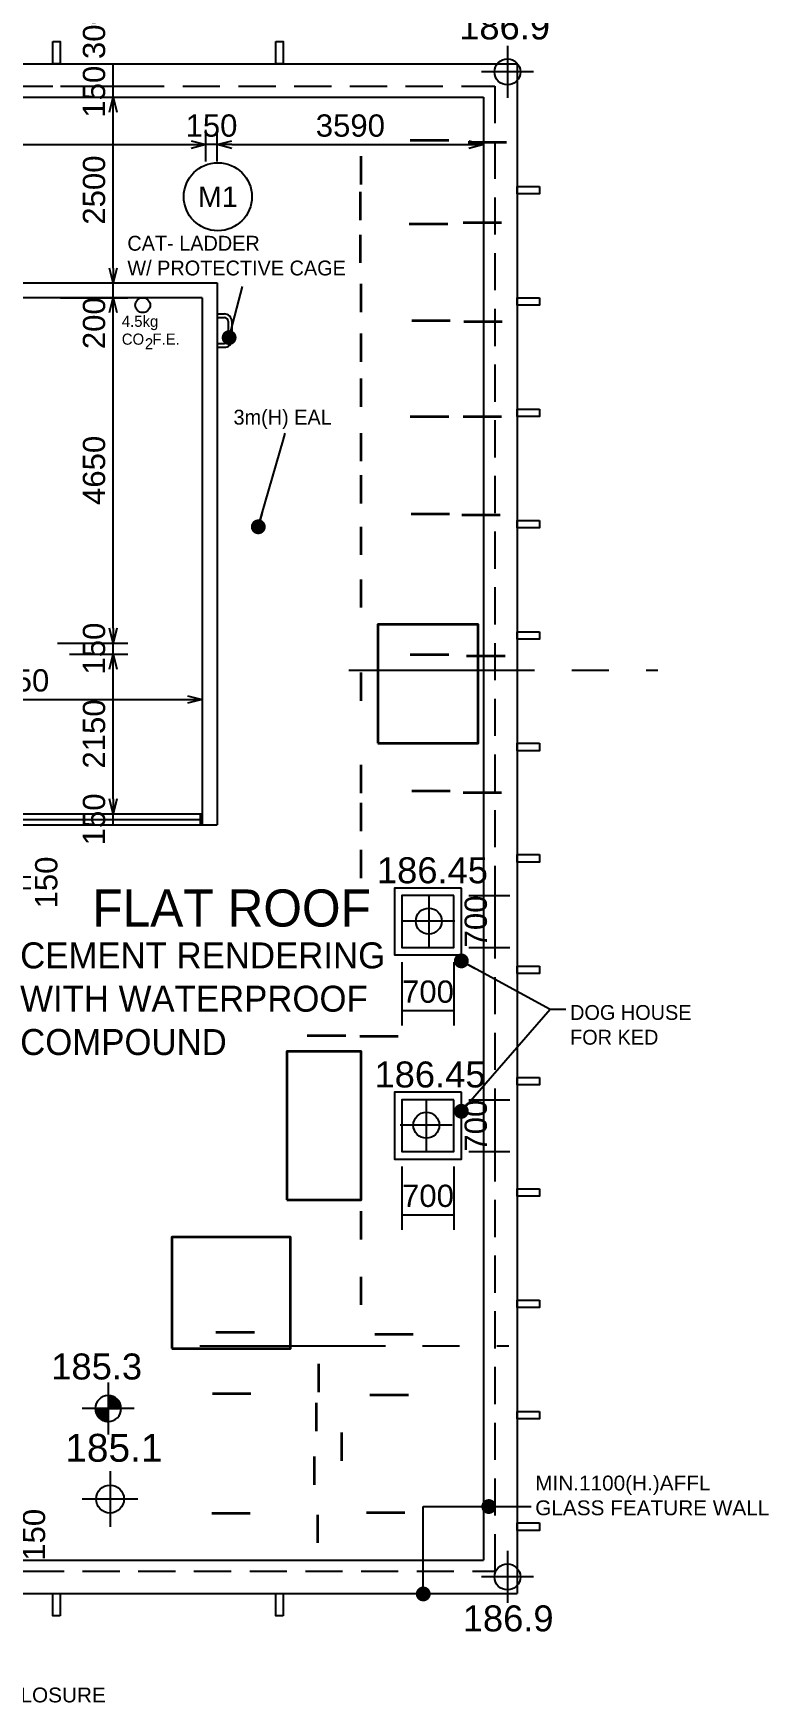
# Model space of a CAD drawing. Header units: millimetres. Extents: x 19735 to 121424, y -888 to 73156.
# Drawn here: x 111524 to 121424, y 8578 to 31058 of the extents above; entities that cross this region are included whole.
import ezdxf
from ezdxf.enums import TextEntityAlignment as Align

# ---------------------------------------------------------------- set-up
doc = ezdxf.new("R2010")
doc.units = ezdxf.units.MM
doc.header["$LTSCALE"] = 1000
doc.linetypes.add('CENTERX2', pattern=[4, 2.5, -0.5, 0.5, -0.5])
doc.linetypes.add('DASHED', pattern=[0.75, 0.5, -0.25])
doc.layers.get('0').update_dxf_attribs({"color": 8})
doc.layers.get('Defpoints').update_dxf_attribs({"color": 8})
doc.layers.add('COL-10(revJ)', color=8, linetype='Continuous', lineweight=35)
doc.layers.add('COL-105 Rev j', color=8, linetype='Continuous', lineweight=35)
for name, color, linetype in [('DLN030_2', 8, 'Continuous'), ('DLN032__', 8, 'Continuous'), ('DLN040__', 8, 'Continuous'), ('DLN041__', 8, 'Continuous'), ('DLN053__', 8, 'Continuous'), ('DLN210__', 8, 'Continuous'), ('DLN220__', 8, 'Continuous'), ('DLN246__', 8, 'Continuous'), ('DLN280__', 8, 'Continuous'), ('DLN314__', 8, 'Continuous'), ('DLN325-1', 8, 'Continuous'), ('DLN581__', 8, 'Continuous'), ('LEVEL', 8, 'Continuous'), ('MARK', 8, 'Continuous')]:
    doc.layers.add(name, color=color, linetype=linetype)
doc.styles.add('ROMANS', font='swissl.ttf')
doc.styles.get("Standard").update_dxf_attribs({"font": 'arial.ttf'})
doc.styles.add('SWIS721LT450', font='swissl.ttf')
doc.styles.add('SWIS721LT750', font='swissl.ttf')
doc.dimstyles.new('INTDIM', dxfattribs={"dimscale": 200, "dimtxt": 2.25, "dimasz": 1.5, "dimexe": 1, "dimexo": 0, "dimgap": 1, "dimtad": 1, "dimdec": 0, "dimrnd": 1, "dimzin": 1, "dimdsep": 46, "dimtxsty": 'SWIS721LT450', "dimcen": 1, "dimclrd": 1, "dimclre": 1, "dimclrt": 2, "dimaunit": 1, "dimadec": 3, "dimazin": 0, "dimtfac": 1, "dimtdec": 0, "dimtix": 1, "dimtmove": 2, "dimatfit": 0, "dimldrblk": 'DOT', "dimfxl": 1, "dimtolj": 1, "dimtzin": 0, "dimarcsym": 0})

# ---------------------------------------------------------------- blocks, each defined once
blk = doc.blocks.new('ELEX')
at = {"layer": 'DLN032__'}
for p, q in [((0, 0.5), (0, -0.5)), ((0.5, 0), (-0.5, 0))]:
    blk.add_line(p, q, dxfattribs=at)
blk.add_circle((0, 0), 0.25, dxfattribs=at)
at = {"layer": 'DLN032__', "style": 'ROMANS'}
blk.add_attdef('ELEX', (0.257, 0.354), '', height=0.5, dxfattribs=at)
blk = doc.blocks.new('DIMARR')
for p, q in [((-1, 0.25), (0, 0)), ((-1, 0), (0, 0)), ((0, 0), (-1, -0.25))]:
    blk.add_line(p, q)
blk = doc.blocks.new('*D111')
at = {"layer": 'Defpoints', "color": 0, "transparency": 16777216}
for p in [(111099, 10498), (111099, 10348), (111288, 10348)]:
    blk.add_point(p, dxfattribs=at)
at = {"layer": 'DLN030_2', "lineweight": -2, "transparency": 16777216}
for p, q in [((111288, 10498), (111288, 10348)), ((111299, 10498), (111488, 10498)), ((111299, 10348), (111488, 10348))]:
    blk.add_line(p, q, dxfattribs=at)
at = {"layer": 'DLN030_2', "transparency": 16777216, "insert": (111534, 10838), "char_height": 300, "attachment_point": 5, "rotation": 90, "style": 'SWIS721LT450'}
blk.add_mtext('\\A1;150', dxfattribs=at)
blk = doc.blocks.new('*D82')
at = {"layer": 'Defpoints', "color": 0, "transparency": 16777216}
for p in [(113847, 29560), (113847, 29266), (106597, 29068)]:
    blk.add_point(p, dxfattribs=at)
at = {"layer": 'DLN030_2', "lineweight": -2, "transparency": 16777216}
for p, q in [((106597, 29268), (106597, 29760)), ((113847, 29466), (113847, 29760)), ((106797, 29560), (113647, 29560))]:
    blk.add_line(p, q, dxfattribs=at)
at = {"layer": 'DLN030_2', "lineweight": -2, "transparency": 16777216, "xscale": 200, "yscale": 200, "zscale": 200, "rotation": 180}
blk.add_blockref('DIMARR', (106597, 29560), dxfattribs=at)
at = {"layer": 'DLN030_2', "lineweight": -2, "transparency": 16777216, "xscale": 200, "yscale": 200, "zscale": 200}
blk.add_blockref('DIMARR', (113847, 29560), dxfattribs=at)
at = {"layer": 'DLN030_2', "transparency": 16777216, "insert": (110222, 29815), "char_height": 300, "attachment_point": 5, "style": 'SWIS721LT450'}
blk.add_mtext('\\A1;7250', dxfattribs=at)
blk = doc.blocks.new('*D83')
at = {"layer": 'Defpoints', "color": 0, "transparency": 16777216}
for p in [(113997, 29560), (117587, 29560), (117587, 29560)]:
    blk.add_point(p, dxfattribs=at)
at = {"layer": 'DLN030_2', "lineweight": -2, "transparency": 16777216}
blk.add_line((114197, 29560), (117387, 29560), dxfattribs=at)
at = {"layer": 'DLN030_2', "lineweight": -2, "transparency": 16777216, "xscale": 200, "yscale": 200, "zscale": 200, "rotation": 180}
blk.add_blockref('DIMARR', (113997, 29560), dxfattribs=at)
at = {"layer": 'DLN030_2', "lineweight": -2, "transparency": 16777216, "xscale": 200, "yscale": 200, "zscale": 200}
blk.add_blockref('DIMARR', (117587, 29560), dxfattribs=at)
at = {"layer": 'DLN030_2', "transparency": 16777216, "insert": (115792, 29815), "char_height": 300, "attachment_point": 5, "style": 'SWIS721LT450'}
blk.add_mtext('\\A1;3590', dxfattribs=at)
blk = doc.blocks.new('*D85')
at = {"layer": 'Defpoints', "color": 0, "transparency": 16777216}
for p in [(111691, 27498), (112597, 27498), (111649, 22848)]:
    blk.add_point(p, dxfattribs=at)
at = {"layer": 'DLN030_2', "lineweight": -2, "transparency": 16777216}
for p, q in [((111891, 27498), (112797, 27498)), ((112597, 23048), (112597, 27298)), ((111849, 22848), (112797, 22848))]:
    blk.add_line(p, q, dxfattribs=at)
at = {"layer": 'DLN030_2', "lineweight": -2, "transparency": 16777216, "xscale": 200, "yscale": 200, "zscale": 200}
for p, rotation in [((112597, 27498), 90), ((112597, 22848), 270)]:
    blk.add_blockref('DIMARR', p, dxfattribs=dict(at, rotation=rotation))
at = {"layer": 'DLN030_2', "transparency": 16777216, "insert": (112342, 25173), "char_height": 300, "attachment_point": 5, "rotation": 90, "style": 'SWIS721LT450'}
blk.add_mtext('\\A1;4650', dxfattribs=at)
blk = doc.blocks.new('*X18')
at = {"color": 0}
for p, q in [((45956, 42700), (46156, 42700)), ((45956, 42694), (46156, 42694)), ((45957, 42688), (46156, 42688)), ((45957, 42681), (46156, 42681)), ((45958, 42675), (46156, 42675)), ((45959, 42669), (46156, 42669)), ((45960, 42662), (46156, 42662)), ((45962, 42656), (46156, 42656)), ((45964, 42650), (46156, 42650)), ((45965, 42644), (46156, 42644)), ((45968, 42638), (46156, 42638)), ((45970, 42631), (46156, 42631)), ((45973, 42625), (46156, 42625)), ((45975, 42619), (46156, 42619)), ((45978, 42612), (46156, 42612)), ((45982, 42606), (46156, 42606)), ((45986, 42600), (46156, 42600)), ((45990, 42594), (46156, 42594)), ((45994, 42588), (46156, 42588)), ((45999, 42581), (46156, 42581)), ((46004, 42575), (46156, 42575)), ((46009, 42569), (46156, 42569)), ((46015, 42562), (46156, 42562)), ((46022, 42556), (46156, 42556)), ((46029, 42550), (46156, 42550)), ((46037, 42544), (46156, 42544)), ((46047, 42538), (46156, 42538)), ((46057, 42531), (46156, 42531)), ((46069, 42525), (46156, 42525)), ((46083, 42519), (46156, 42519)), ((46102, 42512), (46156, 42512)), ((46133, 42506), (46156, 42506))]:
    blk.add_line(p, q, dxfattribs=at)
blk = doc.blocks.new('*X17')
at = {"color": 0}
for p, q in [((46156, 42900), (46200, 42900)), ((46156, 42894), (46222, 42894)), ((46156, 42888), (46238, 42888)), ((46156, 42881), (46250, 42881)), ((46156, 42875), (46261, 42875)), ((46156, 42869), (46271, 42869)), ((46156, 42862), (46279, 42862)), ((46156, 42856), (46287, 42856)), ((46156, 42850), (46294, 42850)), ((46156, 42844), (46300, 42844)), ((46156, 42838), (46306, 42838)), ((46156, 42831), (46311, 42831)), ((46156, 42825), (46316, 42825)), ((46156, 42819), (46320, 42819)), ((46156, 42812), (46324, 42812)), ((46156, 42806), (46328, 42806)), ((46156, 42800), (46332, 42800)), ((46156, 42794), (46335, 42794)), ((46156, 42788), (46338, 42788)), ((46156, 42781), (46341, 42781)), ((46156, 42775), (46343, 42775)), ((46156, 42769), (46345, 42769)), ((46156, 42762), (46347, 42762)), ((46156, 42756), (46349, 42756)), ((46156, 42750), (46351, 42750)), ((46156, 42744), (46352, 42744)), ((46156, 42738), (46353, 42738)), ((46156, 42731), (46354, 42731)), ((46156, 42725), (46355, 42725)), ((46156, 42719), (46355, 42719)), ((46156, 42712), (46356, 42712)), ((46156, 42706), (46356, 42706))]:
    blk.add_line(p, q, dxfattribs=at)
blk = doc.blocks.new('ELFIN')
at = {"layer": 'DLN032__'}
for p, q in [((0, 0.5), (0, 0)), ((0, 0), (-0.5, 0)), ((0, 0), (0, -0.5)), ((0.5, 0), (0, 0))]:
    blk.add_line(p, q, dxfattribs=at)
for start, end in [(90, 180), (180, 270), (0, 90), (270, 0)]:
    blk.add_arc((0, 0), 0.25, start, end, dxfattribs=at)
at = {"layer": 'DLN032__', "xscale": 0.001250000001164153, "yscale": 0.001250000001164153, "zscale": 0.001250000001164153}
for name in ['*X17', '*X18']:
    blk.add_blockref(name, (-57.695, -53.381), dxfattribs=at)
at = {"layer": 'DLN032__', "style": 'ROMANS'}
blk.add_attdef('ELFIN', (0.254, 0.347), '', height=0.5, dxfattribs=at)
blk = doc.blocks.new('*D98')
at = {"layer": 'Defpoints', "color": 0, "transparency": 16777216}
for p in [(113847, 29560), (113847, 29132), (113997, 29132)]:
    blk.add_point(p, dxfattribs=at)
at = {"layer": 'DLN030_2', "lineweight": -2, "transparency": 16777216}
for p, q in [((113847, 29332), (113847, 29760)), ((113997, 29332), (113997, 29760)), ((113997, 29560), (113847, 29560))]:
    blk.add_line(p, q, dxfattribs=at)
at = {"layer": 'DLN030_2', "transparency": 16777216, "insert": (113922, 29815), "char_height": 300, "attachment_point": 5, "style": 'SWIS721LT450'}
blk.add_mtext('\\A1;150', dxfattribs=at)
blk = doc.blocks.new('*D100')
at = {"layer": 'Defpoints', "color": 0, "linetype": 'ByBlock', "transparency": 16777216}
for p in [(111691, 27698), (112597, 27698), (111691, 27498)]:
    blk.add_point(p, dxfattribs=at)
at = {"layer": 'DLN030_2', "linetype": 'ByBlock', "lineweight": -2, "transparency": 16777216}
for p, q in [((111891, 27698), (112797, 27698)), ((112597, 27498), (112597, 27698)), ((111891, 27498), (112797, 27498))]:
    blk.add_line(p, q, dxfattribs=at)
at = {"layer": 'DLN030_2', "linetype": 'ByBlock', "transparency": 16777216, "insert": (112342, 27155), "char_height": 300, "attachment_point": 5, "rotation": 90, "style": 'SWIS721LT450'}
blk.add_mtext('\\A1;200', dxfattribs=at)
blk = doc.blocks.new('*D101')
at = {"layer": 'Defpoints', "color": 0, "linetype": 'ByBlock', "transparency": 16777216}
for p in [(111691, 30198), (112597, 30198), (111691, 27698)]:
    blk.add_point(p, dxfattribs=at)
at = {"layer": 'DLN030_2', "linetype": 'ByBlock', "lineweight": -2, "transparency": 16777216}
for p, q in [((111891, 30198), (112797, 30198)), ((112597, 27898), (112597, 29998)), ((111891, 27698), (112797, 27698))]:
    blk.add_line(p, q, dxfattribs=at)
at = {"layer": 'DLN030_2', "linetype": 'ByBlock', "lineweight": -2, "transparency": 16777216, "xscale": 200, "yscale": 200, "zscale": 200}
for p, rotation in [((112597, 30198), 90), ((112597, 27698), 270)]:
    blk.add_blockref('DIMARR', p, dxfattribs=dict(at, rotation=rotation))
at = {"layer": 'DLN030_2', "linetype": 'ByBlock', "transparency": 16777216, "insert": (112342, 28948), "char_height": 300, "attachment_point": 5, "rotation": 90, "style": 'SWIS721LT450'}
blk.add_mtext('\\A1;2500', dxfattribs=at)
blk = doc.blocks.new('*D102')
at = {"layer": 'Defpoints', "color": 0, "linetype": 'ByBlock', "transparency": 16777216}
for p in [(111691, 30348), (111691, 30198), (112597, 30348)]:
    blk.add_point(p, dxfattribs=at)
at = {"layer": 'DLN030_2', "linetype": 'ByBlock', "lineweight": -2, "transparency": 16777216}
for p, q in [((111891, 30348), (112797, 30348)), ((111891, 30198), (112797, 30198)), ((112597, 30198), (112597, 30348))]:
    blk.add_line(p, q, dxfattribs=at)
at = {"layer": 'DLN030_2', "linetype": 'ByBlock', "transparency": 16777216, "insert": (112342, 30273), "char_height": 300, "attachment_point": 5, "rotation": 90, "style": 'SWIS721LT450'}
blk.add_mtext('\\A1;150', dxfattribs=at)
blk = doc.blocks.new('*D55')
at = {"layer": 'Defpoints', "color": 0, "linetype": 'ByBlock', "transparency": 16777216}
for p in [(111691, 30648), (112597, 30648), (111691, 30348)]:
    blk.add_point(p, dxfattribs=at)
at = {"layer": 'DLN030_2', "linetype": 'ByBlock', "lineweight": -2, "transparency": 16777216}
for p, q in [((111891, 30648), (112797, 30648)), ((112597, 30348), (112597, 30648)), ((111891, 30348), (112797, 30348))]:
    blk.add_line(p, q, dxfattribs=at)
at = {"layer": 'DLN030_2', "linetype": 'ByBlock', "transparency": 16777216, "insert": (112342, 31062), "char_height": 300, "attachment_point": 5, "rotation": 90, "style": 'SWIS721LT450'}
blk.add_mtext('\\A1;300', dxfattribs=at)
blk = doc.blocks.new('*D43')
at = {"layer": 'Defpoints', "color": 0, "linetype": 'ByBlock', "transparency": 16777216}
for p in [(116487, 18748), (117187, 18748), (117187, 17897)]:
    blk.add_point(p, dxfattribs=at)
at = {"layer": 'DLN030_2', "linetype": 'ByBlock', "lineweight": -2, "transparency": 16777216}
for p, q in [((116487, 18548), (116487, 17697)), ((117187, 18548), (117187, 17697)), ((116487, 17897), (117187, 17897))]:
    blk.add_line(p, q, dxfattribs=at)
at = {"layer": 'DLN030_2', "linetype": 'ByBlock', "transparency": 16777216, "insert": (116837, 18151), "char_height": 300, "attachment_point": 5, "style": 'SWIS721LT450'}
blk.add_mtext('\\A1;700', dxfattribs=at)
blk = doc.blocks.new('*D44')
at = {"layer": 'Defpoints', "color": 0, "linetype": 'ByBlock', "transparency": 16777216}
for p in [(117187, 19448), (117187, 18748), (117737, 18748)]:
    blk.add_point(p, dxfattribs=at)
at = {"layer": 'DLN030_2', "linetype": 'ByBlock', "lineweight": -2, "transparency": 16777216}
for p, q in [((117387, 19448), (117937, 19448)), ((117737, 19448), (117737, 18748)), ((117387, 18748), (117937, 18748))]:
    blk.add_line(p, q, dxfattribs=at)
at = {"layer": 'DLN030_2', "linetype": 'ByBlock', "transparency": 16777216, "insert": (117482, 19098), "char_height": 300, "attachment_point": 5, "rotation": 90, "style": 'SWIS721LT450'}
blk.add_mtext('\\A1;700', dxfattribs=at)
blk = doc.blocks.new('*D45')
at = {"layer": 'Defpoints', "color": 0, "linetype": 'ByBlock', "transparency": 16777216}
for p in [(116487, 15998), (117187, 15998), (117187, 15147)]:
    blk.add_point(p, dxfattribs=at)
at = {"layer": 'DLN030_2', "linetype": 'ByBlock', "lineweight": -2, "transparency": 16777216}
for p, q in [((116487, 15798), (116487, 14947)), ((117187, 15798), (117187, 14947)), ((116487, 15147), (117187, 15147))]:
    blk.add_line(p, q, dxfattribs=at)
at = {"layer": 'DLN030_2', "linetype": 'ByBlock', "transparency": 16777216, "insert": (116837, 15401), "char_height": 300, "attachment_point": 5, "style": 'SWIS721LT450'}
blk.add_mtext('\\A1;700', dxfattribs=at)
blk = doc.blocks.new('*D46')
at = {"layer": 'Defpoints', "color": 0, "linetype": 'ByBlock', "transparency": 16777216}
for p in [(117187, 16698), (117187, 15998), (117737, 15998)]:
    blk.add_point(p, dxfattribs=at)
at = {"layer": 'DLN030_2', "linetype": 'ByBlock', "lineweight": -2, "transparency": 16777216}
for p, q in [((117387, 16698), (117937, 16698)), ((117737, 16698), (117737, 15998)), ((117387, 15998), (117937, 15998))]:
    blk.add_line(p, q, dxfattribs=at)
at = {"layer": 'DLN030_2', "linetype": 'ByBlock', "transparency": 16777216, "insert": (117482, 16348), "char_height": 300, "attachment_point": 5, "rotation": 90, "style": 'SWIS721LT450'}
blk.add_mtext('\\A1;700', dxfattribs=at)
blk = doc.blocks.new('*D51')
at = {"layer": 'Defpoints', "color": 0, "transparency": 16777216}
for p in [(108747, 22653), (113797, 22653), (113797, 22089)]:
    blk.add_point(p, dxfattribs=at)
at = {"layer": 'DLN030_2', "lineweight": -2, "transparency": 16777216}
for p, q in [((108747, 22453), (108747, 21889)), ((113797, 22453), (113797, 21889)), ((108947, 22089), (113597, 22089))]:
    blk.add_line(p, q, dxfattribs=at)
at = {"layer": 'DLN030_2', "lineweight": -2, "transparency": 16777216, "xscale": 200, "yscale": 200, "zscale": 200, "rotation": 180}
blk.add_blockref('DIMARR', (108747, 22089), dxfattribs=at)
at = {"layer": 'DLN030_2', "lineweight": -2, "transparency": 16777216, "xscale": 200, "yscale": 200, "zscale": 200}
blk.add_blockref('DIMARR', (113797, 22089), dxfattribs=at)
at = {"layer": 'DLN030_2', "transparency": 16777216, "insert": (111272, 22343), "char_height": 300, "attachment_point": 5, "style": 'SWIS721LT450'}
blk.add_mtext('\\A1;5050', dxfattribs=at)
blk = doc.blocks.new('*D52')
at = {"layer": 'Defpoints', "color": 0, "transparency": 16777216}
for p in [(110682, 19698), (111288, 19698), (110682, 19548)]:
    blk.add_point(p, dxfattribs=at)
at = {"layer": 'DLN030_2', "lineweight": -2, "transparency": 16777216}
for p, q in [((110882, 19698), (111488, 19698)), ((111288, 19548), (111288, 19698)), ((110882, 19548), (111488, 19548))]:
    blk.add_line(p, q, dxfattribs=at)
at = {"layer": 'DLN030_2', "transparency": 16777216, "insert": (111699, 19623), "char_height": 300, "attachment_point": 5, "rotation": 90, "style": 'SWIS721LT450'}
blk.add_mtext('\\A1;150', dxfattribs=at)
blk = doc.blocks.new('DRNO')
at = {"layer": 'MARK'}
blk.add_circle((0, 0), 1, dxfattribs=at)
at = {"layer": 'MARK', "style": 'ROMANS'}
blk.add_attdef('DRNO', text='', height=0.6, dxfattribs=at).set_placement((0, 0), align=Align.MIDDLE)
blk = doc.blocks.new('*D27')
at = {"layer": 'Defpoints', "color": 0, "transparency": 16777216}
for p in [(111847, 22848), (112597, 22848), (111853, 22698)]:
    blk.add_point(p, dxfattribs=at)
at = {"layer": 'DLN030_2', "lineweight": -2, "transparency": 16777216}
for p, q in [((112047, 22848), (112797, 22848)), ((112597, 22698), (112597, 22848)), ((112053, 22698), (112797, 22698))]:
    blk.add_line(p, q, dxfattribs=at)
at = {"layer": 'DLN030_2', "transparency": 16777216, "insert": (112342, 22773), "char_height": 300, "attachment_point": 5, "rotation": 90, "style": 'SWIS721LT450'}
blk.add_mtext('\\A1;150', dxfattribs=at)
blk = doc.blocks.new('*D28')
at = {"layer": 'Defpoints', "color": 0, "transparency": 16777216}
for p in [(111809, 22698), (112597, 22698), (110797, 20548)]:
    blk.add_point(p, dxfattribs=at)
at = {"layer": 'DLN030_2', "lineweight": -2, "transparency": 16777216}
for p, q in [((112009, 22698), (112797, 22698)), ((112597, 20748), (112597, 22498)), ((110997, 20548), (112797, 20548))]:
    blk.add_line(p, q, dxfattribs=at)
at = {"layer": 'DLN030_2', "lineweight": -2, "transparency": 16777216, "xscale": 200, "yscale": 200, "zscale": 200}
for p, rotation in [((112597, 22698), 90), ((112597, 20548), 270)]:
    blk.add_blockref('DIMARR', p, dxfattribs=dict(at, rotation=rotation))
at = {"layer": 'DLN030_2', "transparency": 16777216, "insert": (112342, 21623), "char_height": 300, "attachment_point": 5, "rotation": 90, "style": 'SWIS721LT450'}
blk.add_mtext('\\A1;2150', dxfattribs=at)
blk = doc.blocks.new('*D29')
at = {"layer": 'Defpoints', "color": 0, "transparency": 16777216}
for p in [(111560, 20548), (112597, 20548), (111560, 20398)]:
    blk.add_point(p, dxfattribs=at)
at = {"layer": 'DLN030_2', "lineweight": -2, "transparency": 16777216}
for p, q in [((111760, 20548), (112797, 20548)), ((112597, 20398), (112597, 20548)), ((111760, 20398), (112797, 20398))]:
    blk.add_line(p, q, dxfattribs=at)
at = {"layer": 'DLN030_2', "transparency": 16777216, "insert": (112342, 20473), "char_height": 300, "attachment_point": 5, "rotation": 90, "style": 'SWIS721LT450'}
blk.add_mtext('\\A1;150', dxfattribs=at)
blk = doc.blocks.new('314')
at = {"layer": 'DLN314__'}
blk.add_lwpolyline([(650, -600), (550, -600), (550, -300), (650, -300)], close=True, dxfattribs=at)

msp = doc.modelspace()

# ---------------------------------------------------------------- linework, layer by layer
at = {"layer": 'COL-10(revJ)', "linetype": 'ByBlock'}
for p, q in [((116598.7, 29620.3), (117115.9, 29620.3)), ((117378.1, 29593.7), (117895.3, 29593.7)), ((115939.2, 29025.3), (115939.2, 29405.8)), ((115927.2, 28544), (115927.2, 28924.6)), ((115927.2, 27966.5), (115927.2, 28347.1)), ((116585.1, 28491.7), (117102.3, 28491.7)), ((117311.2, 28511.6), (117828.4, 28511.6)), ((115939.2, 27304.7), (115939.2, 27685.3)), ((115939.2, 26635.5), (115939.2, 27016.1)), ((116618.4, 27193.3), (117135.6, 27193.3)), ((117317.9, 27180), (117835.1, 27180)), ((115939.2, 26029.8), (115939.2, 26410.4)), ((116598.6, 25897.7), (117115.8, 25897.7)), ((117311.4, 25897.7), (117828.6, 25897.7)), ((115939.2, 25295.6), (115939.2, 25676.2)), ((115939.2, 24728.4), (115939.2, 25109)), ((116611.9, 24586), (117129.1, 24586)), ((117291.4, 24572.7), (117808.6, 24572.7)), ((115939.2, 24033.8), (115939.2, 24414.4)), ((115939.2, 23324.9), (115939.2, 23705.5)), ((116598.6, 22695), (117115.8, 22695)), ((117358, 22675.1), (117875.2, 22675.1)), ((115939.2, 22068.8), (115939.2, 22449.4)), ((115939.2, 20825), (115939.2, 21205.6)), ((115939.2, 20315.1), (115939.2, 20695.7)), ((116617.9, 20859.4), (117135.1, 20859.4)), ((117310.7, 20832.8), (117827.9, 20832.8)), ((115939.2, 19680.8), (115939.2, 20061.4)), ((115212, 17561.2), (115729.2, 17561.2)), ((115918.3, 17552), (116435.5, 17552)), ((115939.2, 16087.9), (115939.2, 16468.5)), ((115939.2, 14814.7), (115939.2, 15195.3)), ((115939.2, 13933.3), (115939.2, 14313.9)), ((113982.2, 13568.1), (114499.4, 13568.1)), ((116119.6, 13540.6), (116636.8, 13540.6)), ((115366.8, 12759.5), (115366.8, 13140.1)), ((113936.3, 12742.9), (114453.5, 12742.9)), ((115337.3, 12235.6), (115337.3, 12616.2)), ((116055.3, 12724.6), (116572.6, 12724.6)), ((115676.8, 11834.8), (115676.8, 12215.4)), ((115307.7, 11510.1), (115307.7, 11890.7)), ((113927.2, 11129.3), (114444.4, 11129.3)), ((115352, 10728), (115352, 11108.6)), ((116009.5, 11138.5), (116526.7, 11138.5))]:
    msp.add_line(p, q, dxfattribs=at)
at = {"layer": 'COL-105 Rev j', "linetype": 'ByBlock'}
for points in [[(116161.6, 21498.1), (117511.6, 21498.1), (117511.6, 23098.1), (116161.6, 23098.1)], [(114936.6, 15348.1), (115936.6, 15348.1), (115936.6, 17348.1), (114936.6, 17348.1)], [(113386.6, 13348.1), (114986.6, 13348.1), (114986.6, 14848.1), (113386.6, 14848.1)]]:
    msp.add_lwpolyline(points, close=True, dxfattribs=at)
at = {"layer": 'DLN030_2', "linetype": 'ByBlock'}
for points in [[(117286.6, 19548.1), (116386.6, 19548.1), (116386.6, 18648.1), (117286.6, 18648.1)], [(117186.6, 19448.1), (116486.6, 19448.1), (116486.6, 18748.1), (117186.6, 18748.1)], [(117286.6, 16798.1), (116386.6, 16798.1), (116386.6, 15898.1), (117286.6, 15898.1)], [(117186.6, 16698.1), (116486.6, 16698.1), (116486.6, 15998.1), (117186.6, 15998.1)]]:
    msp.add_lwpolyline(points, close=True, dxfattribs=at)
at = {"layer": 'DLN053__', "linetype": 'CENTERX2'}
for p, q in [((115772.8, 22483.5), (119932.7, 22483.5)), ((113763, 13384.3), (117927.9, 13384.3))]:
    msp.add_line(p, q, dxfattribs=at)
at = {"layer": 'DLN210__'}
for p, q in [((86236.6, 30648.1), (118036.6, 30648.1)), ((86236.6, 30648.1), (118036.6, 30648.1)), ((118036.6, 30648.1), (118036.6, 10048.1)), ((86536.6, 30198.1), (117586.6, 30198.1)), ((117586.6, 30198.1), (117586.6, 10498.1)), ((110686.6, 10498.1), (117586.6, 10498.1)), ((86236.6, 10048.1), (118036.6, 10048.1))]:
    msp.add_line(p, q, dxfattribs=at)
at = {"layer": 'DLN210__', "linetype": 'DASHED'}
for p, q in [((86536.6, 30348.1), (117736.6, 30348.1)), ((117736.6, 30348.1), (117736.6, 10348.1)), ((110686.6, 10348.1), (117736.6, 10348.1))]:
    msp.add_line(p, q, dxfattribs=at)
at = {"layer": 'DLN210__', "linetype": 'Continuous'}
for p, q in [((110971.6, 20548.1), (113771.6, 20548.1)), ((110971.6, 20473.1), (113771.6, 20473.1)), ((110971.6, 20398.1), (113771.6, 20398.1))]:
    msp.add_line(p, q, dxfattribs=at)
at = {"layer": 'DLN220__'}
for p, q in [((113771.6, 20548.1), (113771.6, 20398.1)), ((113771.6, 20548.1), (113796.5, 20548.1)), ((113771.6, 20398.1), (113796.5, 20398.1))]:
    msp.add_line(p, q, dxfattribs=at)
at = {"layer": 'DLN246__'}
for p, q in [((113996.5, 27280.5), (114096.5, 27280.5)), ((113996.5, 27230.5), (114096.5, 27230.5)), ((114146.5, 27180.5), (114146.5, 26930.5)), ((114196.5, 27180.5), (114196.5, 26930.5)), ((113996.5, 26880.5), (114096.5, 26880.5)), ((113996.5, 26830.5), (114096.5, 26830.5))]:
    msp.add_line(p, q, dxfattribs=at)
for centre, radius, start, end in [((114096.5, 27180.5), 100, 0, 90), ((114096.5, 27180.5), 50, 0, 90), ((114096.5, 26930.5), 50, 270, 0), ((114096.5, 26930.5), 100, 270, 0)]:
    msp.add_arc(centre, radius, start, end, dxfattribs=at)
at = {"layer": 'DLN280__'}
for p, q in [((110596.6, 27698.1), (113996.5, 27698.1)), ((113996.5, 27698.1), (113996.5, 20398.1)), ((113796.5, 27498.1), (110596.6, 27498.1)), ((113796.5, 27498.1), (113796.5, 20398.1)), ((113796.5, 20398.1), (113996.5, 20398.1))]:
    msp.add_line(p, q, dxfattribs=at)
at = {"layer": 'DLN581__'}
msp.add_circle((112996.6, 27398.1), 100, dxfattribs=at)

# ---------------------------------------------------------------- block references
at = {"layer": 'DLN032__'}
ref = msp.add_blockref('ELEX', (117906.9, 30539.2), dxfattribs=dict(at, xscale=700, yscale=700, zscale=700))
ref.add_attrib('ELEX', '186.9', (117256.9, 30976.7), dxfattribs={"layer": 'LEVEL', "height": 350, "style": 'ROMANS'})
ref = msp.add_blockref('ELEX', (116847.7, 19103.4), dxfattribs=dict(at, xscale=700, yscale=700, zscale=700))
ref.add_attrib('ELEX', '186.45', (116149.6, 19612.3), dxfattribs={"layer": 'LEVEL', "height": 350, "style": 'ROMANS'})
ref = msp.add_blockref('ELEX', (116814.7, 16353.4), dxfattribs=dict(at, xscale=700, yscale=700, zscale=700))
ref.add_attrib('ELEX', '186.45', (116116.6, 16862.3), dxfattribs={"layer": 'LEVEL', "height": 350, "style": 'ROMANS'})
ref = msp.add_blockref('ELFIN', (112531.9, 12538.3), dxfattribs=dict(at, xscale=700, yscale=700, zscale=700))
ref.add_attrib('ELFIN', '185.3', (111764.6, 12929.7), dxfattribs={"layer": 'LEVEL', "height": 350, "style": 'ROMANS'})
ref = msp.add_blockref('ELEX', (112556, 11318.7), dxfattribs=dict(at, xscale=750, yscale=750, zscale=750))
ref.add_attrib('ELEX', '185.1', (111952.8, 11822.2), dxfattribs={"layer": 'LEVEL', "height": 375, "style": 'ROMANS'})
ref = msp.add_blockref('ELEX', (117906.9, 10270.5), dxfattribs=dict(at, xscale=700, yscale=700, zscale=700))
ref.add_attrib('ELEX', '186.9', (117305.1, 9537.4), dxfattribs={"layer": 'LEVEL', "height": 350, "style": 'ROMANS'})
at = {"layer": 'DLN314__'}
for p, rotation in [((112436.6, 30348.1), 179.9999999999995), ((115436.6, 30348.1), 179.9999999999995), ((117736.6, 28348.1), 90), ((117736.6, 26848.1), 90), ((117736.6, 25348.1), 90), ((117736.6, 23848.1), 90), ((117736.6, 22348.1), 90), ((117736.6, 20848.1), 90), ((117736.6, 19348.1), 90), ((117736.6, 17848.1), 90), ((117736.6, 16348.1), 90), ((117736.6, 14848.1), 90), ((117736.6, 13348.1), 90), ((117736.6, 11848.1), 90), ((117736.6, 10348.1), 90)]:
    msp.add_blockref('314', p, dxfattribs=dict(at, rotation=rotation))
for p in [(111236.6, 10348.1), (114236.6, 10348.1)]:
    msp.add_blockref('314', p, dxfattribs=at)
at = {"layer": 'DLN325-1', "xscale": 458.3333333333139, "yscale": 458.3333333333139, "zscale": 458.3333333333139}
msp.add_blockref('DRNO', (114007.9, 28858.6), dxfattribs=at).add_auto_attribs({'DRNO': 'M1'})

# ---------------------------------------------------------------- texts
at = {"layer": 'DLN030_2', "insert": (118750.7, 17972.4), "char_height": 200, "width": 3822.687, "attachment_point": 1, "style": 'SWIS721LT750'}
msp.add_mtext('{\\fUnivers|b0|i0|c0|p34;DOG HOUSE\\PFOR KED}', dxfattribs=at)
at = {"layer": 'DLN040__', "char_height": 200, "width": 3822.687, "attachment_point": 1, "style": 'SWIS721LT750'}
for s, insert in [('{\\fUnivers|b0|i0|c0|p34;CAT- LADDER\\PW/ PROTECTIVE CAGE}', (112789.3, 28332)), ('{\\fUnivers|b0|i0|c0|p34;3m(H) EAL}', (114218.7, 25989.6)), ('MIN.1100(H.)AFFL\\PGLASS FEATURE WALL', (118281.3, 11634.9))]:
    msp.add_mtext(s, dxfattribs=dict(at, insert=insert))
at = {"layer": 'DLN040__', "insert": (109487.7, 8780.7), "char_height": 200, "width": 3503.581, "attachment_point": 1}
msp.add_mtext('{\\fSwis721 Lt BT|b0|i0|c0|p34;1HR FRP ENCLOSURE}', dxfattribs=at)
at = {"layer": 'DLN041__', "attachment_point": 7, "style": 'SWIS721LT750'}
for s, insert, char_height, width in [('{\\fUnivers|b0|i0|c0|p34;FLAT ROOF}', (112317.2, 19022.2), 500, 4428.675), ('{\\fUnivers|b0|i0|c0|p34;CEMENT RENDERING\\PWITH WATERPROOF COMPOUND}', (111346, 17294.6), 350, 6649.735)]:
    msp.add_mtext(s, dxfattribs=dict(at, insert=insert, char_height=char_height, width=width))
at = {"layer": 'DLN581__', "char_height": 150, "width": 1747.929, "attachment_point": 7, "style": 'SWIS721LT750'}
for s, insert in [('{\\fUnivers|b0|i0|c0|p34;4.5kg }', (112714.7, 27060.9)), ('{\\fUnivers|b0|i0|c0|p34;CO  F.E.}', (112714.7, 26863.3)), ('{\\fUnivers|b0|i0|c0|p34;2}', (113025.4, 26803.6))]:
    msp.add_mtext(s, dxfattribs=dict(at, insert=insert))

# ---------------------------------------------------------------- dimensions: what is measured, and where the dimension line sits
at = {"layer": 'DLN030_2', "linetype": 'ByBlock'}
for base, p1, p2, picture, middle in [((112596.6, 30648.1), (111690.6, 30348.1), (111690.6, 30648.1), '*D55', (112342.4, 31061.8)), ((112596.6, 27698.1), (111690.6, 27498.1), (111690.6, 27698.1), '*D100', (112342.4, 27154.9))]:
    dim = msp.add_linear_dim(base=base, p1=p1, p2=p2, angle=90, dimstyle='INTDIM', override={"dimscale": 1, "dimtxt": 300, "dimasz": 200, "dimexe": 200, "dimexo": 200, "dimgap": 100, "dimrnd": 0, "dimzin": 0, "dimblk": 'DIMARR', "dimcen": 200, "dimclrd": 256, "dimclre": 256, "dimclrt": 256}, dxfattribs=at)
    dim.commit()
    dim.dimension.update_dxf_attribs({"geometry": picture, "text_midpoint": middle, "dimtype": 160})
for base, p1, p2, picture, middle in [((112596.6, 30348.1), (111690.6, 30198.1), (111690.6, 30348.1), '*D102', (112342.4, 30273.1)), ((112596.6, 30198.1), (111690.6, 27698.1), (111690.6, 30198.1), '*D101', (112342.4, 28948.1))]:
    dim = msp.add_linear_dim(base=base, p1=p1, p2=p2, angle=90, dimstyle='INTDIM', override={"dimscale": 1, "dimtxt": 300, "dimasz": 200, "dimexe": 200, "dimexo": 200, "dimgap": 100, "dimrnd": 0, "dimzin": 0, "dimblk": 'DIMARR', "dimcen": 200, "dimclrd": 256, "dimclre": 256, "dimclrt": 256}, dxfattribs=at)
    dim.commit()
    dim.dimension.update_dxf_attribs({"geometry": picture, "text_midpoint": middle})
at = {"layer": 'DLN030_2'}
for base, p1, p2, picture, middle in [((113846.5, 29560.5), (106596.6, 29067.6), (113846.5, 29265.7), '*D82', (110221.5, 29814.7)), ((113846.5, 29560.5), (113996.5, 29131.5), (113846.5, 29131.5), '*D98', (113921.5, 29814.7)), ((117586.6, 29560.5), (113996.5, 29560.5), (117586.6, 29560.5), '*D83', (115791.5, 29814.7))]:
    dim = msp.add_linear_dim(base=base, p1=p1, p2=p2, dimstyle='INTDIM', override={"dimscale": 1, "dimtxt": 300, "dimasz": 200, "dimexe": 200, "dimexo": 200, "dimgap": 100, "dimrnd": 0, "dimzin": 0, "dimblk": 'DIMARR', "dimcen": 200, "dimclrd": 256, "dimclre": 256, "dimclrt": 256}, dxfattribs=at)
    dim.commit()
    dim.dimension.update_dxf_attribs({"geometry": picture, "text_midpoint": middle})
for base, p1, p2, angle, picture, middle in [((112596.6, 27498.1), (111649.2, 22848.1), (111690.6, 27498.1), 90, '*D85', (112342.4, 25173.1)), ((112596.6, 22848.1), (111853.5, 22698.1), (111846.6, 22848.1), 90, '*D27', (112342.4, 22773.1)), ((113796.5, 22088.9), (108746.6, 22652.6), (113796.5, 22652.6), 180, '*D51', (111271.5, 22343.1)), ((112596.6, 22698.1), (110796.6, 20548.1), (111809.2, 22698.1), 90, '*D28', (112342.4, 21623.1)), ((112596.6, 20548.1), (111560.4, 20398.1), (111560.4, 20548.1), 90, '*D29', (112342.4, 20473.1))]:
    dim = msp.add_linear_dim(base=base, p1=p1, p2=p2, angle=angle, dimstyle='INTDIM', override={"dimscale": 1, "dimtxt": 300, "dimasz": 200, "dimexe": 200, "dimexo": 200, "dimgap": 100, "dimrnd": 0, "dimzin": 0, "dimblk": 'DIMARR', "dimcen": 200, "dimclrd": 256, "dimclre": 256, "dimclrt": 256}, dxfattribs=at)
    dim.commit()
    dim.dimension.update_dxf_attribs({"geometry": picture, "text_midpoint": middle})
for base, p1, p2, angle, picture, middle in [((111288, 19698.1), (110682.5, 19548.1), (110682.5, 19698.1), 270, '*D52', (111698.9, 19623.1)), ((111288, 10348.1), (111098.6, 10498.1), (111098.6, 10348.1), 90, '*D111', (111534.1, 10838))]:
    dim = msp.add_linear_dim(base=base, p1=p1, p2=p2, angle=angle, dimstyle='INTDIM', override={"dimscale": 1, "dimtxt": 300, "dimasz": 200, "dimexe": 200, "dimexo": 200, "dimgap": 100, "dimrnd": 0, "dimzin": 0, "dimblk": 'DIMARR', "dimcen": 200, "dimclrd": 256, "dimclre": 256, "dimclrt": 256}, dxfattribs=at)
    dim.commit()
    dim.dimension.update_dxf_attribs({"geometry": picture, "text_midpoint": middle, "dimtype": 160})
at = {"layer": 'DLN030_2', "linetype": 'ByBlock'}
for p1, p2, distance, picture, middle in [((117186.6, 19448.1), (117186.6, 18748.1), 550, '*D44', (117482.4, 19098.1)), ((116486.6, 18748.1), (117186.6, 18748.1), -851.5, '*D43', (116836.6, 18150.8)), ((117186.6, 16698.1), (117186.6, 15998.1), 550, '*D46', (117482.4, 16348.1)), ((116486.6, 15998.1), (117186.6, 15998.1), -851.5, '*D45', (116836.6, 15400.8))]:
    dim = msp.add_aligned_dim(p1=p1, p2=p2, distance=distance, dimstyle='INTDIM', override={"dimscale": 1, "dimtxt": 300, "dimasz": 200, "dimexe": 200, "dimexo": 200, "dimgap": 100, "dimrnd": 0, "dimzin": 0, "dimblk": 'DIMARR', "dimcen": 200, "dimclrd": 256, "dimclre": 256, "dimclrt": 256}, dxfattribs=at)
    dim.commit()
    dim.dimension.update_dxf_attribs({"geometry": picture, "text_midpoint": middle})

# ---------------------------------------------------------------- leaders
at = {"layer": 'DLN030_2'}
msp.add_leader([(114552.4, 24412.9), (114885.9, 25576.8), (114914.1, 25672.6)], dimstyle='INTDIM', override={"dimscale": 1, "dimtxt": 300, "dimasz": 200, "dimexe": 200, "dimexo": 200, "dimgap": 100, "dimrnd": 0, "dimzin": 0, "dimcen": 200, "dimclrd": 256, "dimclrt": 256}, dxfattribs=at)
at = {"layer": 'DLN030_2', "linetype": 'ByBlock'}
for points in [[(117286.6, 18566.9), (118481.3, 17917.5)], [(117286.6, 16541.4), (118481.3, 17917.5), (118691.7, 17917.5)]]:
    msp.add_leader(points, dimstyle='INTDIM', override={"dimscale": 1, "dimtxt": 300, "dimasz": 200, "dimexe": 200, "dimexo": 200, "dimgap": 100, "dimtad": 0, "dimrnd": 0, "dimzin": 0, "dimcen": 200, "dimclrd": 256, "dimclrt": 256}, dxfattribs=at)
at = {"layer": 'DLN040__'}
for points in [[(114159.6, 26961.4), (114340.9, 27647.7)], [(117655.6, 11218.7), (118225.3, 11218.7)], [(116773.3, 10041.3), (116773.3, 11218.7), (118225.3, 11218.7)]]:
    msp.add_leader(points, dimstyle='INTDIM', override={"dimscale": 1, "dimtxt": 300, "dimasz": 200, "dimexe": 200, "dimexo": 200, "dimgap": 100, "dimtad": 0, "dimrnd": 0, "dimzin": 0, "dimcen": 200, "dimclrd": 256, "dimclrt": 256}, dxfattribs=at)

doc.saveas('drawing.dxf')
